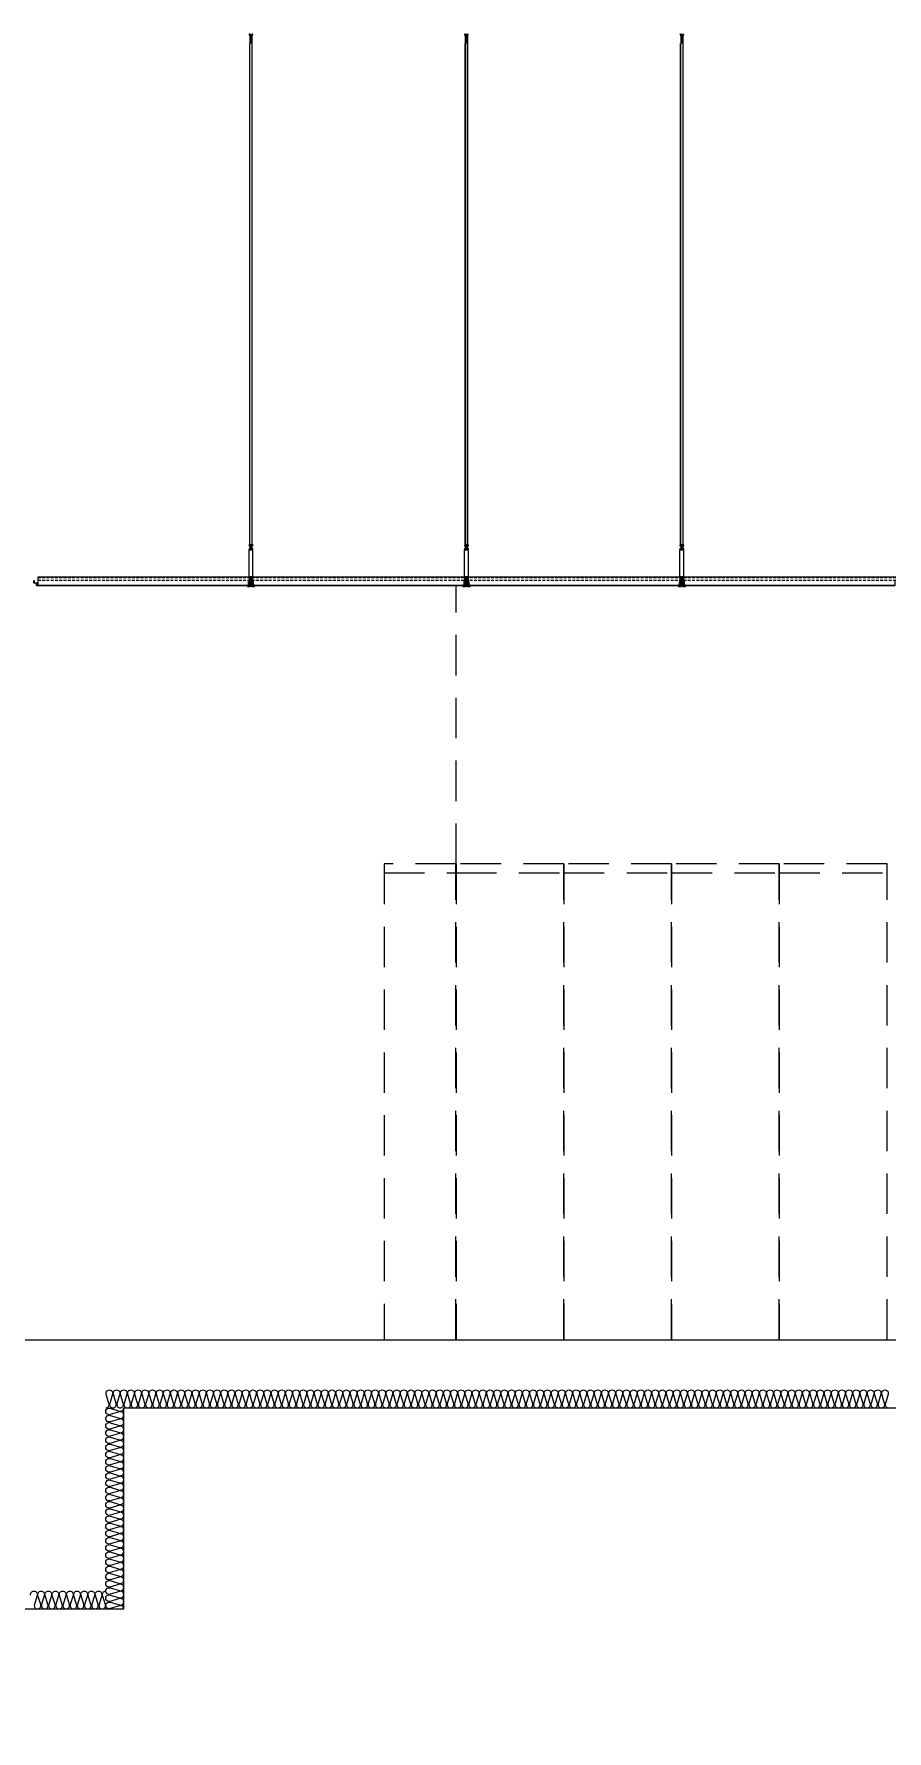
# Model space of a CAD drawing. Header units: millimetres. Extents: x 19868 to 801382, y -4805 to 85279.
# Drawn here: x 348988 to 353740, y 50499 to 59952 of the extents above; entities that cross this region are included whole.
import ezdxf

# ---------------------------------------------------------------- set-up
doc = ezdxf.new("R2010")
doc.units = ezdxf.units.MM
doc.header["$LTSCALE"] = 250
for name, pattern in [('A2', [8, 2, -2, 2, -2]), ('CENTER', [50.8, 31.75, -6.35, 6.35, -6.35]), ('CENTER2', [28.575, 19.05, -3.175, 3.175, -3.175]), ('H1', [1.5, 1, -0.5]), ('HID', [2.8, 1.8, -1]), ('HIDDEN', [9.525, 6.35, -3.175])]:
    doc.linetypes.add(name, pattern=pattern)
for name, color, linetype in [('A-ETC-SERVER', 5, 'H1'), ('A-FIN', 6, 'Continuous'), ('C-1', 252, 'Continuous'), ('C-HANGER', 8, 'Continuous'), ('C-HANGER-C', 8, 'Continuous'), ('C-sec', 252, 'Continuous'), ('C-STL4', 252, 'Continuous'), ('C-STL6', 8, 'Continuous'), ('C-T-BAR MAIN-', 252, 'Continuous'), ('C-삼성엔지니어링_CEILING', 252, 'Continuous'), ('C-압출', 252, 'Continuous'), ('ISL', 251, 'Continuous'), ('MO-S', 3, 'Continuous')]:
    doc.layers.add(name, color=color, linetype=linetype)
doc.layers.add('C-중심선', color=252, linetype='CENTER2', lineweight=20)

# ---------------------------------------------------------------- blocks, each defined once
blk = doc.blocks.new('A$C8f9dbc63')
at = {"layer": 'A-ETC-SERVER', "color": 8, "linetype": 'HID', "ltscale": 0.5}
for p, q in [((0, 2650), (0, 4200)), ((-401.5, 2600), (-1.5, 2600)), ((0, 2600), (600, 2600)), ((600, 2600), (1200, 2600)), ((1200, 2600), (1800, 2600)), ((1800, 2600), (2400, 2600))]:
    blk.add_line(p, q, dxfattribs=at)
for points in [[(-401.5, 0), (-1.5, 0), (-1.5, 2650), (-401.5, 2650)], [(0, 0), (600, 0), (600, 2650), (0, 2650)], [(600, 0), (1200, 0), (1200, 2650), (600, 2650)], [(1200, 0), (1800, 0), (1800, 2650), (1200, 2650)], [(1800, 0), (2400, 0), (2400, 2650), (1800, 2650)]]:
    blk.add_lwpolyline(points, close=True, dxfattribs=at)
blk = doc.blocks.new('usgh')
at = {"layer": 'C-STL4'}
blk.add_lwpolyline([(1763311, 329517), (1763311, 329599), (1763381, 329599), (1763381, 329517)], close=True, dxfattribs=at)
at = {"layer": 'C-압출', "color": 252, "linetype": 'Continuous', "lineweight": 40, "extrusion": (0, 0, -1)}
for p, q in [((1763325, 329522), (1763320, 329517)), ((1763325, 329599), (1763322, 329596)), ((1763322, 329596), (1763325, 329592)), ((1763325, 329592), (1763322, 329588)), ((1763322, 329588), (1763325, 329584)), ((1763325, 329584), (1763322, 329580)), ((1763322, 329580), (1763325, 329576)), ((1763325, 329576), (1763322, 329572)), ((1763322, 329572), (1763325, 329568)), ((1763325, 329568), (1763322, 329565)), ((1763322, 329565), (1763325, 329561)), ((1763325, 329561), (1763322, 329557)), ((1763322, 329557), (1763325, 329553)), ((1763325, 329553), (1763322, 329549)), ((1763322, 329549), (1763325, 329545)), ((1763325, 329545), (1763322, 329541)), ((1763322, 329541), (1763325, 329538)), ((1763325, 329538), (1763322, 329534)), ((1763322, 329534), (1763325, 329530)), ((1763325, 329530), (1763322, 329526)), ((1763322, 329526), (1763325, 329522)), ((1763363, 329517), (1763368, 329522)), ((1763364, 329596), (1763368, 329599)), ((1763368, 329592), (1763364, 329596)), ((1763364, 329588), (1763368, 329592)), ((1763368, 329584), (1763364, 329588)), ((1763364, 329580), (1763368, 329584)), ((1763368, 329576), (1763364, 329580)), ((1763364, 329572), (1763368, 329576)), ((1763368, 329568), (1763364, 329572)), ((1763364, 329565), (1763368, 329568)), ((1763368, 329561), (1763364, 329565)), ((1763364, 329557), (1763368, 329561)), ((1763368, 329553), (1763364, 329557)), ((1763364, 329549), (1763368, 329553)), ((1763368, 329545), (1763364, 329549)), ((1763364, 329541), (1763368, 329545)), ((1763368, 329538), (1763364, 329541)), ((1763364, 329534), (1763368, 329538)), ((1763368, 329530), (1763364, 329534)), ((1763364, 329526), (1763368, 329530)), ((1763368, 329522), (1763364, 329526))]:
    blk.add_line(p, q, dxfattribs=at)
at = {"layer": 'C-중심선'}
blk.add_line((1763346, 329623), (1763346, 329480), dxfattribs=at)
blk = doc.blocks.new('r6okghj')
at = {"layer": 'C-삼성엔지니어링_CEILING'}
for p, q in [((1770244, 316436), (1770234, 316431)), ((1770344, 316436), (1770244, 316436)), ((1770253, 316436), (1770264, 316431)), ((1770274, 316436), (1770264, 316431)), ((1770264, 316396), (1770264, 316431)), ((1770314, 316436), (1770324, 316431)), ((1770334, 316436), (1770324, 316431)), ((1770324, 316396), (1770324, 316431)), ((1770344, 316436), (1770354, 316431)), ((1770244, 316390), (1770234, 316396)), ((1770253, 316390), (1770264, 316396)), ((1770274, 316390), (1770264, 316396)), ((1770314, 316390), (1770324, 316396)), ((1770334, 316390), (1770324, 316396)), ((1770344, 316390), (1770354, 316396))]:
    blk.add_line(p, q, dxfattribs=at)
for points in [[(1770234, 316431), (1770234, 316396)], [(1770354, 316396), (1770354, 316431)], [(1770244, 316390), (1770344, 316390)]]:
    blk.add_lwpolyline(points, dxfattribs=at)
blk = doc.blocks.new('격자틀-1')
at = {"layer": 'C-HANGER'}
for p, q in [((-16.4, 230.4), (6.3, 230.4)), ((-16.4, 230.4), (-16.4, 228.9)), ((-16.4, 228.9), (6.3, 228.9)), ((6.3, 230.4), (6.3, 228.9))]:
    blk.add_line(p, q, dxfattribs=at)
at = {"layer": 'C-HANGER-C'}
for p, q in [((-16.1, 52.1), (-16.1, 202)), ((6, 202), (-16.1, 202)), ((6, 52.1), (6, 202)), ((6, 52.1), (-16.1, 52.1))]:
    blk.add_line(p, q, dxfattribs=at)
at = {"layer": 'C-STL6', "linetype": 'CENTER2', "ltscale": 20}
blk.add_line((-5, 52.7), (-5, -5), dxfattribs=at)
at = {"layer": 'C-T-BAR MAIN-'}
blk.add_lwpolyline([(-14.3, 41.1), (-14.3, 52.1), (4.2, 52.1), (4.2, 41.1), (2.2, 41.1), (2.2, 50.1), (-12.3, 50.1), (-12.3, 41.1), (-14.3, 41.1)], dxfattribs=at)
at = {"layer": 'C-삼성엔지니어링_CEILING'}
for p, q in [((-14, 202), (-14, 203.8)), ((-12.4, 210.8), (-13.9, 209.9)), ((-12.4, 203.8), (-13.9, 204.7)), ((2.3, 210.8), (-12.4, 210.8)), ((2.3, 203.8), (-12.4, 203.8)), ((-11.1, 210.8), (-9.5, 209.9)), ((-11.1, 203.8), (-9.5, 204.7)), ((-10.7, 220.3), (-2.2, 222)), ((-10.7, 220.3), (-9.9, 221.6)), ((-10.7, 218.1), (1, 220.5)), ((-10.7, 220.3), (-9.9, 219.4)), ((-10.7, 218.1), (-9.9, 219.4)), ((-10.7, 215.9), (1, 218.3)), ((-10.7, 218.1), (-9.9, 217.2)), ((-10.7, 215.9), (-9.9, 217.2)), ((-10.7, 213.7), (1, 216.1)), ((-10.7, 215.9), (-9.9, 215)), ((-10.7, 213.7), (-9.9, 215)), ((-10.7, 213.7), (-9.9, 212.8)), ((-10.4, 213.4), (-10.4, 210.8)), ((-10.3, 222), (-9.9, 221.6)), ((-9.9, 221.6), (-7.6, 222)), ((-9.9, 221.6), (-7.6, 222)), ((-9.9, 219.4), (-0.2, 221.3)), ((-9.9, 219.4), (-0.2, 221.3)), ((-9.9, 217.2), (-0.2, 219.1)), ((-9.9, 217.2), (-0.2, 219.1)), ((-9.9, 215), (-0.2, 216.9)), ((-9.9, 215), (-0.2, 216.9)), ((-9.9, 212.8), (-0.2, 214.7)), ((-9.9, 212.8), (-0.2, 214.7)), ((-8, 210.8), (-9.5, 209.9)), ((-9.5, 204.7), (-9.5, 209.9)), ((-8, 203.8), (-9.5, 204.7)), ((-2.1, 210.8), (-0.6, 209.9)), ((-2.1, 203.8), (-0.6, 204.7)), ((1, 210.8), (-0.6, 209.9)), ((-0.6, 204.7), (-0.6, 209.9)), ((1, 203.8), (-0.6, 204.7)), ((-0.2, 221.3), (0.4, 222)), ((-0.2, 221.3), (1, 220.5)), ((-0.2, 219.1), (1, 220.5)), ((-0.2, 219.1), (1, 218.3)), ((-0.2, 216.9), (1, 218.3)), ((-0.2, 216.9), (1, 216.1)), ((-0.2, 214.7), (1, 216.1)), ((0.3, 215.3), (0.3, 210.8)), ((0.3, 215.3), (0.3, 210.8)), ((2.3, 210.8), (3.8, 209.9)), ((2.3, 203.8), (3.8, 204.7)), ((3.9, 202), (3.9, 203.8))]:
    blk.add_line(p, q, dxfattribs=at)
for points in [[(3.9, 203.8), (-14, 203.8)], [(-13.9, 209.9), (-13.9, 204.7)], [(-12.4, 203.8), (2.3, 203.8)], [(3.8, 204.7), (3.8, 209.9)]]:
    blk.add_lwpolyline(points, dxfattribs=at)
at = {"layer": 'C-압출', "linetype": 'Continuous', "lineweight": 40, "extrusion": (0, 0, -1)}
for p, q in [((-25.1, 0.3), (-25.1, 2.2)), ((-24.8, 2.5), (-12.6, 2.5)), ((-10.1, 0), (-24.8, 0)), ((-12.3, 2.8), (-12.3, 28.3)), ((-10.1, 50), (-8.3, 50)), ((-9.8, 19.7), (-9.8, 18.9)), ((-9.8, 18.9), (-9.2, 18.3)), ((-9.2, 18.3), (-9.8, 17.6)), ((-9.8, 17.6), (-9.2, 17)), ((-9.2, 17), (-9.8, 16.4)), ((-9.8, 16.4), (-9.2, 15.8)), ((-9.2, 15.8), (-9.8, 15.1)), ((-9.8, 15.1), (-9.2, 14.5)), ((-9.2, 14.5), (-9.8, 13.9)), ((-9.8, 13.9), (-9.2, 13.2)), ((-9.2, 13.2), (-9.8, 12.6)), ((-9.8, 12.6), (-9.2, 12)), ((-9.2, 12), (-9.8, 11.4)), ((-9.8, 11.4), (-9.2, 10.8)), ((-9.2, 10.8), (-9.8, 10.1)), ((-9.8, 10.1), (-9.2, 9.5)), ((-9.2, 9.5), (-9.8, 8.9)), ((-9.8, 8.9), (-9.2, 8.2)), ((-9.2, 8.2), (-9.8, 7.6)), ((-9.8, 7.6), (-9.2, 7)), ((-9.2, 7), (-9.8, 6.4)), ((-9.8, 6.4), (-9.2, 5.8)), ((-9.2, 5.8), (-9.8, 5.1)), ((-9.8, 5.1), (-9.2, 4.5)), ((-9.2, 4.5), (-9.8, 3.9)), ((-9.8, 3.9), (-9.2, 3.2)), ((-9.2, 3.2), (-9.8, 2.6)), ((-9.8, 2.6), (-9.2, 2)), ((-9.2, 2), (-9.8, 1.4)), ((-9.8, 1.4), (-9.8, 0.6)), ((-9.8, 0.6), (-9.8, 0.3)), ((-0.6, 20), (-9.5, 20)), ((-8.1, 49.7), (-8.1, 49.5)), ((-2, 49), (-2, 49.7)), ((-1.7, 50), (0.1, 50)), ((-0.9, 17.6), (-0.3, 18.3)), ((-0.3, 17), (-0.9, 17.6)), ((-0.9, 16.4), (-0.3, 17)), ((-0.3, 15.8), (-0.9, 16.4)), ((-0.9, 15.1), (-0.3, 15.8)), ((-0.3, 14.5), (-0.9, 15.1)), ((-0.9, 13.9), (-0.3, 14.5)), ((-0.3, 13.2), (-0.9, 13.9)), ((-0.9, 12.6), (-0.3, 13.2)), ((-0.3, 12), (-0.9, 12.6)), ((-0.9, 11.4), (-0.3, 12)), ((-0.3, 10.8), (-0.9, 11.4)), ((-0.9, 10.1), (-0.3, 10.8)), ((-0.3, 9.5), (-0.9, 10.1)), ((-0.9, 8.9), (-0.3, 9.5)), ((-0.3, 8.2), (-0.9, 8.9)), ((-0.9, 7.6), (-0.3, 8.2)), ((-0.3, 7), (-0.9, 7.6)), ((-0.9, 6.4), (-0.3, 7)), ((-0.3, 5.8), (-0.9, 6.4)), ((-0.9, 5.1), (-0.3, 5.8)), ((-0.3, 4.5), (-0.9, 5.1)), ((-0.9, 3.9), (-0.3, 4.5)), ((-0.3, 3.2), (-0.9, 3.9)), ((-0.9, 2.6), (-0.3, 3.2)), ((-0.3, 2), (-0.9, 2.6)), ((-0.9, 1.4), (-0.3, 2)), ((-0.3, 0.8), (-0.9, 1.4)), ((-0.3, 18.3), (-0.3, 19.7)), ((-0.3, 0.3), (-0.3, 0.8)), ((14.7, 0), (0, 0)), ((2.2, 28.3), (2.2, 2.8)), ((2.5, 2.5), (14.7, 2.5)), ((14.9, 2.2), (14.9, 0.3))]:
    blk.add_line(p, q, dxfattribs=at)
at = {"layer": 'C-압출', "linetype": 'Continuous', "lineweight": 40}
for p, q in [((-12.3, 28.3), (-12.3, 49.7)), ((-12, 50), (-8.3, 50)), ((-9.3, 31.3), (-9.3, 44.7)), ((-9, 45), (-8.3, 45)), ((-9, 31), (-1.1, 31)), ((-8.1, 49.7), (-8.1, 45.3)), ((-2, 49.7), (-2, 45.3)), ((-1.7, 50), (1.9, 50)), ((-1.7, 45), (-1.1, 45)), ((-0.8, 31.3), (-0.8, 44.7)), ((2.2, 28.3), (2.2, 49.7))]:
    blk.add_line(p, q, dxfattribs=at)
at = {"layer": 'C-압출', "linetype": 'Continuous', "lineweight": 40, "extrusion": (0, 0, -1)}
for centre, start, end in [((24.8, 0.3), 270, 0), ((12.6, 2.8), 180, 270), ((10.1, 0.3), 180, 270), ((9.5, 19.7), 0, 90), ((8.3, 49.7), 90, 180), ((1.7, 49.7), 0, 90), ((0.6, 19.7), 90, 180), ((0, 0.3), 270, 0), ((-2.5, 2.8), 270, 0), ((-14.7, 2.2), 90, 180), ((-14.7, 0.3), 180, 270)]:
    blk.add_arc(centre, 0.3, start, end, dxfattribs=at)
at = {"layer": 'C-압출', "linetype": 'Continuous', "lineweight": 40}
for centre, start, end in [((-12, 49.7), 90, 180), ((-9, 44.7), 90, 180), ((-9, 31.3), 180, 270), ((-8.3, 49.7), 0, 90), ((-8.3, 45.3), 270, 0), ((-1.7, 45.3), 180, 270), ((-1.1, 44.7), 0, 90), ((-1.1, 31.3), 270, 0), ((1.9, 49.7), 0, 90)]:
    blk.add_arc(centre, 0.3, start, end, dxfattribs=at)
at = {"layer": 'C-압출'}
blk.add_arc((-1.7, 49.7), 0.3, 90, 180, dxfattribs=at)
at = {"layer": 'C-중심선', "linetype": 'CENTER', "lineweight": 5}
blk.add_line((-14.5, 25.5), (4.4, 25.5), dxfattribs=at)
at = {"layer": 'C-HANGER-C'}
for name, p, xscale, yscale, zscale in [('r6okghj', (-263370.1, -46847), 0.1487691112046762, 0.1487691112046762, 0.1487691112046762), ('usgh', (-176673.6, -32977.4), 0.1001893939418906, 0.1001893939418906, 0.1001893939418906)]:
    blk.add_blockref(name, p, dxfattribs=dict(at, xscale=xscale, yscale=yscale, zscale=zscale))

msp = doc.modelspace()

# ---------------------------------------------------------------- linework, layer by layer
at = {"layer": 'A-FIN'}
msp.add_line((333488.2, 52678.9), (364288.2, 52678.9), dxfattribs=at)
at = {"layer": 'C-1', "linetype": 'A2'}
for p, q in [((350188.5, 59946.1), (350187.4, 59948.9)), ((350187.9, 59950), (350193.6, 59951.2)), ((350192.3, 59941.7), (350188, 59951.5)), ((350188.5, 59946.1), (350189.4, 59946.4)), ((350189.2, 59944.4), (350190, 59944.7)), ((350190.2, 59941.7), (350189.2, 59944.4)), ((350190, 59944.7), (350189.4, 59946.4)), ((350190.2, 59941.7), (350190.2, 59898.9)), ((350192.3, 59941.7), (350192.3, 59898.9)), ((350197.1, 59942.5), (350194.5, 59950.7)), ((350197.1, 59942.5), (350199.7, 59950.7)), ((350200.7, 59951.2), (350206.3, 59950)), ((350202, 59941.7), (350206.2, 59951.5)), ((350202, 59898.9), (350202, 59941.7)), ((350204, 59941.7), (350205.1, 59944.4)), ((350204, 59898.9), (350204, 59941.7)), ((350204.2, 59944.7), (350204.8, 59946.4)), ((350205.1, 59944.4), (350204.2, 59944.7)), ((350205.7, 59946.1), (350204.8, 59946.4)), ((350205.7, 59946.1), (350206.9, 59948.9)), ((351388.5, 59946.1), (351387.4, 59948.9)), ((351387.9, 59950), (351393.6, 59951.2)), ((351392.3, 59941.7), (351388, 59951.5)), ((351388.5, 59946.1), (351389.4, 59946.4)), ((351389.2, 59944.4), (351390, 59944.7)), ((351390.2, 59941.7), (351389.2, 59944.4)), ((351390, 59944.7), (351389.4, 59946.4)), ((351390.2, 59941.7), (351390.2, 59898.9)), ((351392.3, 59941.7), (351392.3, 59898.9)), ((351397.1, 59942.5), (351394.5, 59950.7)), ((351397.1, 59942.5), (351399.7, 59950.7)), ((351400.7, 59951.2), (351406.3, 59950)), ((351402, 59941.7), (351406.2, 59951.5)), ((351402, 59898.9), (351402, 59941.7)), ((351404, 59941.7), (351405.1, 59944.4)), ((351404, 59898.9), (351404, 59941.7)), ((351404.2, 59944.7), (351404.8, 59946.4)), ((351405.1, 59944.4), (351404.2, 59944.7)), ((351405.7, 59946.1), (351404.8, 59946.4)), ((351405.7, 59946.1), (351406.9, 59948.9)), ((352588.5, 59946.1), (352587.4, 59948.9)), ((352587.9, 59950), (352593.6, 59951.2)), ((352592.3, 59941.7), (352588, 59951.5)), ((352588.5, 59946.1), (352589.4, 59946.4)), ((352589.2, 59944.4), (352590, 59944.7)), ((352590.2, 59941.7), (352589.2, 59944.4)), ((352590, 59944.7), (352589.4, 59946.4)), ((352590.2, 59941.7), (352590.2, 59898.9)), ((352592.3, 59941.7), (352592.3, 59898.9)), ((352597.1, 59942.5), (352594.5, 59950.7)), ((352597.1, 59942.5), (352599.7, 59950.7)), ((352600.7, 59951.2), (352606.3, 59950)), ((352602, 59941.7), (352606.2, 59951.5)), ((352602, 59898.9), (352602, 59941.7)), ((352604, 59941.7), (352605.1, 59944.4)), ((352604, 59898.9), (352604, 59941.7)), ((352604.2, 59944.7), (352604.8, 59946.4)), ((352605.1, 59944.4), (352604.2, 59944.7)), ((352605.7, 59946.1), (352604.8, 59946.4)), ((352605.7, 59946.1), (352606.9, 59948.9))]:
    msp.add_line(p, q, dxfattribs=at)
for centre, start, end in [((350188.1, 59949.2), 102.52881, 201.80141), ((350193.7, 59950.4), 17.65012, 102.52881), ((350200.5, 59950.4), 77.47119, 162.34988), ((350206.1, 59949.2), 338.19859, 77.47119), ((351388.1, 59949.2), 102.52881, 201.80141), ((351393.7, 59950.4), 17.65012, 102.52881), ((351400.5, 59950.4), 77.47119, 162.34988), ((351406.1, 59949.2), 338.19859, 77.47119), ((352588.1, 59949.2), 102.52881, 201.80141), ((352593.7, 59950.4), 17.65012, 102.52881), ((352600.5, 59950.4), 77.47119, 162.34988), ((352606.1, 59949.2), 338.19859, 77.47119)]:
    msp.add_arc(centre, 0.808, start, end, dxfattribs=at)
at = {"layer": 'C-HANGER'}
for p, q in [((350190, 57106.9), (350190, 59898.9)), ((350190.9, 57106.9), (350190.9, 59898.9)), ((350203.4, 57106.9), (350203.4, 59898.9)), ((350204.3, 57106.9), (350204.3, 59898.9)), ((351390, 57106.9), (351390, 59898.9)), ((351390.9, 57106.9), (351390.9, 59898.9)), ((351403.4, 57106.9), (351403.4, 59898.9)), ((351404.3, 57106.9), (351404.3, 59898.9)), ((352590, 57106.9), (352590, 59898.9)), ((352590.9, 57106.9), (352590.9, 59898.9)), ((352603.4, 57106.9), (352603.4, 59898.9)), ((352604.3, 57106.9), (352604.3, 59898.9))]:
    msp.add_line(p, q, dxfattribs=at)
at = {"layer": 'C-sec'}
for points in [[(350183.2, 56879.7), (349011.1, 56879.7, -0.361786), (349010.8, 56880), (349010.8, 56901.7), (349010.1, 56901.7), (349010.1, 56879.2, 0.414214), (349010.4, 56878.9), (350183.8, 56878.9, 0.414214), (350184.1, 56879.2), (350184.1, 56901.7), (350183.4, 56901.7), (350183.4, 56880, -0.414214), (350183.1, 56879.7)], [(351383.2, 56879.7), (350211.1, 56879.7, -0.361786), (350210.8, 56880), (350210.8, 56901.7), (350210.1, 56901.7), (350210.1, 56879.2, 0.414214), (350210.4, 56878.9), (351383.8, 56878.9, 0.414214), (351384.1, 56879.2), (351384.1, 56901.7), (351383.4, 56901.7), (351383.4, 56880, -0.414214), (351383.1, 56879.7)], [(352583.2, 56879.7), (351411.1, 56879.7, -0.361786), (351410.8, 56880), (351410.8, 56901.7), (351410.1, 56901.7), (351410.1, 56879.2, 0.414214), (351410.4, 56878.9), (352583.8, 56878.9, 0.414214), (352584.1, 56879.2), (352584.1, 56901.7), (352583.4, 56901.7), (352583.4, 56880, -0.414214), (352583.1, 56879.7)], [(353783.2, 56879.7), (352611.1, 56879.7, -0.361786), (352610.8, 56880), (352610.8, 56901.7), (352610.1, 56901.7), (352610.1, 56879.2, 0.414214), (352610.4, 56878.9), (353783.8, 56878.9, 0.414214), (353784.1, 56879.2), (353784.1, 56901.7), (353783.4, 56901.7), (353783.4, 56880, -0.414214), (353783.1, 56879.7)]]:
    msp.add_lwpolyline(points, format="xyb", dxfattribs=at)
at = {"layer": 'C-STL6'}
for p, q in [((364266.2, 56926.4), (349010.1, 56926.4)), ((349010.1, 56926.4), (349010.1, 56907.5))]:
    msp.add_line(p, q, dxfattribs=at)
at = {"layer": 'C-STL6', "linetype": 'HIDDEN', "ltscale": 0.01}
for p, q in [((364266.2, 56921.5), (349010.1, 56921.5)), ((364266.2, 56907.5), (349010.1, 56907.5))]:
    msp.add_line(p, q, dxfattribs=at)
at = {"layer": 'ISL'}
for points in [[(349388.2, 52298.9, 0.00027), (349388.2, 52298.9, 0.509267), (349405.9, 52323.2), (349390.6, 52374.7, -1.372593), (349425.9, 52374.7), (349410.6, 52323.2, 0.509267), (349428.2, 52298.9, 0.509267), (349445.9, 52323.2), (349430.6, 52374.7, -1.372593), (349465.9, 52374.7), (349450.6, 52323.2, 0.509267), (349468.2, 52298.9, 0.509267), (349485.9, 52323.2), (349470.6, 52374.7, -1.372593), (349505.9, 52374.7), (349490.6, 52323.2, 0.509267), (349508.2, 52298.9, 0.509267), (349525.9, 52323.2), (349510.6, 52374.7, -1.372593), (349545.9, 52374.7), (349530.6, 52323.2, 0.509267), (349548.2, 52298.9, 0.509267), (349565.9, 52323.2), (349550.6, 52374.7, -1.372593), (349585.9, 52374.7), (349570.6, 52323.2, 0.509267), (349588.2, 52298.9, 0.509267), (349605.9, 52323.2), (349590.6, 52374.7, -1.372593), (349625.9, 52374.7), (349610.6, 52323.2, 0.509267), (349628.2, 52298.9, 0.509267), (349645.9, 52323.2), (349630.6, 52374.7, -1.372593), (349665.9, 52374.7), (349650.6, 52323.2, 0.509267), (349668.2, 52298.9, 0.509267), (349685.9, 52323.2), (349670.6, 52374.7, -1.372593), (349705.9, 52374.7), (349690.6, 52323.2, 0.509267), (349708.2, 52298.9, 0.509267), (349725.9, 52323.2), (349710.6, 52374.7, -1.372593), (349745.9, 52374.7), (349730.6, 52323.2, 0.509267), (349748.2, 52298.9, 0.509267), (349765.9, 52323.2), (349750.6, 52374.7, -1.372593), (349785.9, 52374.7), (349770.6, 52323.2, 0.509267), (349788.2, 52298.9, 0.509267), (349805.9, 52323.2), (349790.6, 52374.7, -1.372593), (349825.9, 52374.7), (349810.6, 52323.2, 0.509267), (349828.2, 52298.9, 0.509267), (349845.9, 52323.2), (349830.6, 52374.7, -1.372593), (349865.9, 52374.7), (349850.6, 52323.2, 0.509267), (349868.2, 52298.9, 0.509267), (349885.9, 52323.2), (349870.6, 52374.7, -1.372593), (349905.9, 52374.7), (349890.6, 52323.2, 0.509267), (349908.2, 52298.9, 0.509267), (349925.9, 52323.2), (349910.6, 52374.7, -1.372593), (349945.9, 52374.7), (349930.6, 52323.2, 0.509267), (349948.2, 52298.9, 0.509267), (349965.9, 52323.2), (349950.6, 52374.7, -1.372593), (349985.9, 52374.7), (349970.6, 52323.2, 0.509267), (349988.2, 52298.9, 0.509267), (350005.9, 52323.2), (349990.6, 52374.7, -1.372593), (350025.9, 52374.7), (350010.6, 52323.2, 0.509267), (350028.2, 52298.9, 0.509267), (350045.9, 52323.2), (350030.6, 52374.7, -1.372593), (350065.9, 52374.7), (350050.6, 52323.2, 0.509267), (350068.2, 52298.9, 0.509267), (350085.9, 52323.2), (350070.6, 52374.7, -1.372593), (350105.9, 52374.7), (350090.6, 52323.2, 0.509267), (350108.2, 52298.9, 0.509267), (350125.9, 52323.2), (350110.6, 52374.7, -1.372593), (350145.9, 52374.7), (350130.6, 52323.2, 0.509267), (350148.2, 52298.9, 0.509267), (350165.9, 52323.2), (350150.6, 52374.7, -1.372593), (350185.9, 52374.7), (350170.6, 52323.2, 0.509267), (350188.2, 52298.9, 0.509267), (350205.9, 52323.2), (350190.6, 52374.7, -1.372593), (350225.9, 52374.7), (350210.6, 52323.2, 0.509267), (350228.2, 52298.9, 0.509267), (350245.9, 52323.2), (350230.6, 52374.7, -1.372593), (350265.9, 52374.7), (350250.6, 52323.2, 0.509267), (350268.2, 52298.9, 0.509267), (350285.9, 52323.2), (350270.6, 52374.7, -1.372593), (350305.9, 52374.7), (350290.6, 52323.2, 0.509267), (350308.2, 52298.9, 0.509267), (350325.9, 52323.2), (350310.6, 52374.7, -1.372593), (350345.9, 52374.7), (350330.6, 52323.2, 0.509267), (350348.2, 52298.9, 0.509267), (350365.9, 52323.2), (350350.6, 52374.7, -1.372593), (350385.9, 52374.7), (350370.6, 52323.2, 0.509267), (350388.2, 52298.9, 0.509267), (350405.9, 52323.2), (350390.6, 52374.7, -1.372593), (350425.9, 52374.7), (350410.6, 52323.2, 0.509267), (350428.2, 52298.9, 0.509267), (350445.9, 52323.2), (350430.6, 52374.7, -1.372593), (350465.9, 52374.7), (350450.6, 52323.2, 0.509267), (350468.2, 52298.9, 0.509267), (350485.9, 52323.2), (350470.6, 52374.7, -1.372593), (350505.9, 52374.7), (350490.6, 52323.2, 0.509267), (350508.2, 52298.9, 0.509267), (350525.9, 52323.2), (350510.6, 52374.7, -1.372593), (350545.9, 52374.7), (350530.6, 52323.2, 0.509267), (350548.2, 52298.9, 0.509267), (350565.9, 52323.2), (350550.6, 52374.7, -1.372593), (350585.9, 52374.7), (350570.6, 52323.2, 0.509267), (350588.2, 52298.9, 0.509267), (350605.9, 52323.2), (350590.6, 52374.7, -1.372593), (350625.9, 52374.7), (350610.6, 52323.2, 0.509267), (350628.2, 52298.9, 0.509267), (350645.9, 52323.2), (350630.6, 52374.7, -1.372593), (350665.9, 52374.7), (350650.6, 52323.2, 0.509267), (350668.2, 52298.9, 0.509267), (350685.9, 52323.2), (350670.6, 52374.7, -1.372593), (350705.9, 52374.7), (350690.6, 52323.2, 0.509267), (350708.2, 52298.9, 0.509267), (350725.9, 52323.2), (350710.6, 52374.7, -1.372593), (350745.9, 52374.7), (350730.6, 52323.2, 0.509267), (350748.2, 52298.9, 0.509267), (350765.9, 52323.2), (350750.6, 52374.7, -1.372593), (350785.9, 52374.7), (350770.6, 52323.2, 0.509267), (350788.2, 52298.9, 0.509267), (350805.9, 52323.2), (350790.6, 52374.7, -1.372593), (350825.9, 52374.7), (350810.6, 52323.2, 0.509267), (350828.2, 52298.9, 0.509267), (350845.9, 52323.2), (350830.6, 52374.7, -1.372593), (350865.9, 52374.7), (350850.6, 52323.2, 0.509267), (350868.2, 52298.9, 0.509267), (350885.9, 52323.2), (350870.6, 52374.7, -1.372593), (350905.9, 52374.7), (350890.6, 52323.2, 0.509267), (350908.2, 52298.9, 0.509267), (350925.9, 52323.2), (350910.6, 52374.7, -1.372593), (350945.9, 52374.7), (350930.6, 52323.2, 0.509267), (350948.2, 52298.9, 0.509267), (350965.9, 52323.2), (350950.6, 52374.7, -1.372593), (350985.9, 52374.7), (350970.6, 52323.2, 0.509267), (350988.2, 52298.9, 0.509267), (351005.9, 52323.2), (350990.6, 52374.7, -1.372593), (351025.9, 52374.7), (351010.6, 52323.2, 0.509267), (351028.2, 52298.9, 0.509267), (351045.9, 52323.2), (351030.6, 52374.7, -1.372593), (351065.9, 52374.7), (351050.6, 52323.2, 0.509267), (351068.2, 52298.9, 0.509267), (351085.9, 52323.2), (351070.6, 52374.7, -1.372593), (351105.9, 52374.7), (351090.6, 52323.2, 0.509267), (351108.2, 52298.9, 0.509267), (351125.9, 52323.2), (351110.6, 52374.7, -1.372593), (351145.9, 52374.7), (351130.6, 52323.2, 0.509267), (351148.2, 52298.9, 0.509267), (351165.9, 52323.2), (351150.6, 52374.7, -1.372593), (351185.9, 52374.7), (351170.6, 52323.2, 0.509267), (351188.2, 52298.9, 0.509267), (351205.9, 52323.2), (351190.6, 52374.7, -1.372593), (351225.9, 52374.7), (351210.6, 52323.2, 0.509267), (351228.2, 52298.9, 0.509267), (351245.9, 52323.2), (351230.6, 52374.7, -1.372593), (351265.9, 52374.7), (351250.6, 52323.2, 0.509267), (351268.2, 52298.9, 0.509267), (351285.9, 52323.2), (351270.6, 52374.7, -1.372593), (351305.9, 52374.7), (351290.6, 52323.2, 0.509267), (351308.2, 52298.9, 0.509267), (351325.9, 52323.2), (351310.6, 52374.7, -1.372593), (351345.9, 52374.7), (351330.6, 52323.2, 0.509267), (351348.2, 52298.9, 0.509267), (351365.9, 52323.2), (351350.6, 52374.7, -1.372593), (351385.9, 52374.7), (351370.6, 52323.2, 0.509267), (351388.2, 52298.9, 0.509267), (351405.9, 52323.2), (351390.6, 52374.7, -1.372593), (351425.9, 52374.7), (351410.6, 52323.2, 0.509267), (351428.2, 52298.9, 0.509267), (351445.9, 52323.2), (351430.6, 52374.7, -1.372593), (351465.9, 52374.7), (351450.6, 52323.2, 0.509267), (351468.2, 52298.9, 0.509267), (351485.9, 52323.2), (351470.6, 52374.7, -1.372593), (351505.9, 52374.7), (351490.6, 52323.2, 0.509267), (351508.2, 52298.9, 0.509267), (351525.9, 52323.2), (351510.6, 52374.7, -1.372593), (351545.9, 52374.7), (351530.6, 52323.2, 0.509267), (351548.2, 52298.9, 0.509267), (351565.9, 52323.2), (351550.6, 52374.7, -1.372593), (351585.9, 52374.7), (351570.6, 52323.2, 0.509267), (351588.2, 52298.9, 0.509267), (351605.9, 52323.2), (351590.6, 52374.7, -1.372593), (351625.9, 52374.7), (351610.6, 52323.2, 0.509267), (351628.2, 52298.9, 0.509267), (351645.9, 52323.2), (351630.6, 52374.7, -1.372593), (351665.9, 52374.7), (351650.6, 52323.2, 0.509267), (351668.2, 52298.9, 0.509267), (351685.9, 52323.2), (351670.6, 52374.7, -1.372593), (351705.9, 52374.7), (351690.6, 52323.2, 0.509267), (351708.2, 52298.9, 0.509267), (351725.9, 52323.2), (351710.6, 52374.7, -1.372593), (351745.9, 52374.7), (351730.6, 52323.2, 0.509267), (351748.2, 52298.9, 0.509267), (351765.9, 52323.2), (351750.6, 52374.7, -1.372593), (351785.9, 52374.7), (351770.6, 52323.2, 0.509267), (351788.2, 52298.9, 0.509267), (351805.9, 52323.2), (351790.6, 52374.7, -1.372593), (351825.9, 52374.7), (351810.6, 52323.2, 0.509267), (351828.2, 52298.9, 0.509267), (351845.9, 52323.2), (351830.6, 52374.7, -1.372593), (351865.9, 52374.7), (351850.6, 52323.2, 0.509267), (351868.2, 52298.9, 0.509267), (351885.9, 52323.2), (351870.6, 52374.7, -1.372593), (351905.9, 52374.7), (351890.6, 52323.2, 0.509267), (351908.2, 52298.9, 0.509267), (351925.9, 52323.2), (351910.6, 52374.7, -1.372593), (351945.9, 52374.7), (351930.6, 52323.2, 0.509267), (351948.2, 52298.9, 0.509267), (351965.9, 52323.2), (351950.6, 52374.7, -1.372593), (351985.9, 52374.7), (351970.6, 52323.2, 0.509267), (351988.2, 52298.9, 0.509267), (352005.9, 52323.2), (351990.6, 52374.7, -1.372593), (352025.9, 52374.7), (352010.6, 52323.2, 0.509267), (352028.2, 52298.9, 0.509267), (352045.9, 52323.2), (352030.6, 52374.7, -1.372593), (352065.9, 52374.7), (352050.6, 52323.2, 0.509267), (352068.2, 52298.9, 0.509267), (352085.9, 52323.2), (352070.6, 52374.7, -1.372593), (352105.9, 52374.7), (352090.6, 52323.2, 0.509267), (352108.2, 52298.9, 0.509267), (352125.9, 52323.2), (352110.6, 52374.7, -1.372593), (352145.9, 52374.7), (352130.6, 52323.2, 0.509267), (352148.2, 52298.9, 0.509267), (352165.9, 52323.2), (352150.6, 52374.7, -1.372593), (352185.9, 52374.7), (352170.6, 52323.2, 0.509267), (352188.2, 52298.9, 0.509267), (352205.9, 52323.2), (352190.6, 52374.7, -1.372593), (352225.9, 52374.7), (352210.6, 52323.2, 0.509267), (352228.2, 52298.9, 0.509267), (352245.9, 52323.2), (352230.6, 52374.7, -1.372593), (352265.9, 52374.7), (352250.6, 52323.2, 0.509267), (352268.2, 52298.9, 0.509267), (352285.9, 52323.2), (352270.6, 52374.7, -1.372593), (352305.9, 52374.7), (352290.6, 52323.2, 0.509267), (352308.2, 52298.9, 0.509267), (352325.9, 52323.2), (352310.6, 52374.7, -1.372593), (352345.9, 52374.7), (352330.6, 52323.2, 0.509267), (352348.2, 52298.9, 0.509267), (352365.9, 52323.2), (352350.6, 52374.7, -1.372593), (352385.9, 52374.7), (352370.6, 52323.2, 0.509267), (352388.2, 52298.9, 0.509267), (352405.9, 52323.2), (352390.6, 52374.7, -1.372593), (352425.9, 52374.7), (352410.6, 52323.2, 0.509267), (352428.2, 52298.9, 0.509267), (352445.9, 52323.2), (352430.6, 52374.7, -1.372593), (352465.9, 52374.7), (352450.6, 52323.2, 0.509267), (352468.2, 52298.9, 0.509267), (352485.9, 52323.2), (352470.6, 52374.7, -1.372593), (352505.9, 52374.7), (352490.6, 52323.2, 0.509267), (352508.2, 52298.9, 0.509267), (352525.9, 52323.2), (352510.6, 52374.7, -1.372593), (352545.9, 52374.7), (352530.6, 52323.2, 0.509267), (352548.2, 52298.9, 0.509267), (352565.9, 52323.2), (352550.6, 52374.7, -1.372593), (352585.9, 52374.7), (352570.6, 52323.2, 0.509267), (352588.2, 52298.9, 0.509267), (352605.9, 52323.2), (352590.6, 52374.7, -1.372593), (352625.9, 52374.7), (352610.6, 52323.2, 0.509267), (352628.2, 52298.9, 0.509267), (352645.9, 52323.2), (352630.6, 52374.7, -1.372593), (352665.9, 52374.7), (352650.6, 52323.2, 0.509267), (352668.2, 52298.9, 0.509267), (352685.9, 52323.2), (352670.6, 52374.7, -1.372593), (352705.9, 52374.7), (352690.6, 52323.2, 0.509267), (352708.2, 52298.9, 0.509267), (352725.9, 52323.2), (352710.6, 52374.7, -1.372593), (352745.9, 52374.7), (352730.6, 52323.2, 0.509267), (352748.2, 52298.9, 0.509267), (352765.9, 52323.2), (352750.6, 52374.7, -1.372593), (352785.9, 52374.7), (352770.6, 52323.2, 0.509267), (352788.2, 52298.9, 0.509267), (352805.9, 52323.2), (352790.6, 52374.7, -1.372593), (352825.9, 52374.7), (352810.6, 52323.2, 0.509267), (352828.2, 52298.9, 0.509267), (352845.9, 52323.2), (352830.6, 52374.7, -1.372593), (352865.9, 52374.7), (352850.6, 52323.2, 0.509267), (352868.2, 52298.9, 0.509267), (352885.9, 52323.2), (352870.6, 52374.7, -1.372593), (352905.9, 52374.7), (352890.6, 52323.2, 0.509267), (352908.2, 52298.9, 0.509267), (352925.9, 52323.2), (352910.6, 52374.7, -1.372593), (352945.9, 52374.7), (352930.6, 52323.2, 0.509267), (352948.2, 52298.9, 0.509267), (352965.9, 52323.2), (352950.6, 52374.7, -1.372593), (352985.9, 52374.7), (352970.6, 52323.2, 0.509267), (352988.2, 52298.9, 0.509267), (353005.9, 52323.2), (352990.6, 52374.7, -1.372593), (353025.9, 52374.7), (353010.6, 52323.2, 0.509267), (353028.2, 52298.9, 0.509267), (353045.9, 52323.2), (353030.6, 52374.7, -1.372593), (353065.9, 52374.7), (353050.6, 52323.2, 0.509267), (353068.2, 52298.9, 0.509267), (353085.9, 52323.2), (353070.6, 52374.7, -1.372593), (353105.9, 52374.7), (353090.6, 52323.2, 0.509267), (353108.2, 52298.9, 0.509267), (353125.9, 52323.2), (353110.6, 52374.7, -1.372593), (353145.9, 52374.7), (353130.6, 52323.2, 0.509267), (353148.2, 52298.9, 0.509267), (353165.9, 52323.2), (353150.6, 52374.7, -1.372593), (353185.9, 52374.7), (353170.6, 52323.2, 0.509267), (353188.2, 52298.9, 0.509267), (353205.9, 52323.2), (353190.6, 52374.7, -1.372593), (353225.9, 52374.7), (353210.6, 52323.2, 0.509267), (353228.2, 52298.9, 0.509267), (353245.9, 52323.2), (353230.6, 52374.7, -1.372593), (353265.9, 52374.7), (353250.6, 52323.2, 0.509267), (353268.2, 52298.9, 0.509267), (353285.9, 52323.2), (353270.6, 52374.7, -1.372593), (353305.9, 52374.7), (353290.6, 52323.2, 0.509267), (353308.2, 52298.9, 0.509267), (353325.9, 52323.2), (353310.6, 52374.7, -1.372593), (353345.9, 52374.7), (353330.6, 52323.2, 0.509267), (353348.2, 52298.9, 0.509267), (353365.9, 52323.2), (353350.6, 52374.7, -1.372593), (353385.9, 52374.7), (353370.6, 52323.2, 0.509267), (353388.2, 52298.9, 0.509267), (353405.9, 52323.2), (353390.6, 52374.7, -1.372593), (353425.9, 52374.7), (353410.6, 52323.2, 0.509267), (353428.2, 52298.9, 0.509267), (353445.9, 52323.2), (353430.6, 52374.7, -1.372593), (353465.9, 52374.7), (353450.6, 52323.2, 0.509267), (353468.2, 52298.9, 0.509267), (353485.9, 52323.2), (353470.6, 52374.7, -1.372593), (353505.9, 52374.7), (353490.6, 52323.2, 0.509267), (353508.2, 52298.9, 0.509267), (353525.9, 52323.2), (353510.6, 52374.7, -1.372593), (353545.9, 52374.7), (353530.6, 52323.2, 0.509267), (353548.2, 52298.9, 0.509267), (353565.9, 52323.2), (353550.6, 52374.7, -1.372593), (353585.9, 52374.7), (353570.6, 52323.2, 0.509267), (353588.2, 52298.9, 0.509267), (353605.9, 52323.2), (353590.6, 52374.7, -1.372593), (353625.9, 52374.7), (353610.6, 52323.2, 0.509267), (353628.2, 52298.9, 0.509267), (353645.9, 52323.2), (353630.6, 52374.7, -1.372593), (353665.9, 52374.7), (353650.6, 52323.2, 0.509267), (353668.2, 52298.9, 0.509267), (353685.9, 52323.2), (353670.6, 52374.7, -1.372593), (353705.9, 52374.7), (353690.6, 52323.2, 0.509267), (353708.2, 52298.9, 0.509267), (353725.9, 52323.2), (353710.6, 52374.7, -1.372593), (353745.9, 52374.7), (353730.6, 52323.2, 0.509267), (353748.2, 52298.9, 0.509267)], [(349488.2, 51179, 0.509267), (349464, 51196.6), (349412.4, 51181.3, -1.372593), (349412.4, 51216.6), (349464, 51201.3, 0.509267), (349488.2, 51219, 0.509267), (349464, 51236.6), (349412.4, 51221.3, -1.372593), (349412.4, 51256.6), (349464, 51241.3, 0.509267), (349488.2, 51259, 0.509267), (349464, 51276.6), (349412.4, 51261.3, -1.372593), (349412.4, 51296.6), (349464, 51281.3, 0.509267), (349488.2, 51299, 0.509267), (349464, 51316.6), (349412.4, 51301.3, -1.372593), (349412.4, 51336.6), (349464, 51321.3, 0.509267), (349488.2, 51339, 0.509267), (349464, 51356.6), (349412.4, 51341.3, -1.372593), (349412.4, 51376.6), (349464, 51361.3, 0.509267), (349488.2, 51379, 0.509267), (349464, 51396.6), (349412.4, 51381.3, -1.372593), (349412.4, 51416.6), (349464, 51401.3, 0.509267), (349488.2, 51419, 0.509267), (349464, 51436.6), (349412.4, 51421.3, -1.372593), (349412.4, 51456.6), (349464, 51441.3, 0.509267), (349488.2, 51459, 0.509267), (349464, 51476.6), (349412.4, 51461.3, -1.372593), (349412.4, 51496.6), (349464, 51481.3, 0.509267), (349488.2, 51499, 0.509267), (349464, 51516.6), (349412.4, 51501.3, -1.372593), (349412.4, 51536.6), (349464, 51521.3, 0.509267), (349488.2, 51539, 0.509267), (349464, 51556.6), (349412.4, 51541.3, -1.372593), (349412.4, 51576.6), (349464, 51561.3, 0.509267), (349488.2, 51579, 0.509267), (349464, 51596.6), (349412.4, 51581.3, -1.372593), (349412.4, 51616.6), (349464, 51601.3, 0.509267), (349488.2, 51619, 0.509267), (349464, 51636.6), (349412.4, 51621.3, -1.372593), (349412.4, 51656.6), (349464, 51641.3, 0.509267), (349488.2, 51659, 0.509267), (349464, 51676.6), (349412.4, 51661.3, -1.372593), (349412.4, 51696.6), (349464, 51681.3, 0.509267), (349488.2, 51699, 0.509267), (349464, 51716.6), (349412.4, 51701.3, -1.372593), (349412.4, 51736.6), (349464, 51721.3, 0.509267), (349488.2, 51739, 0.509267), (349464, 51756.6), (349412.4, 51741.3, -1.372593), (349412.4, 51776.6), (349464, 51761.3, 0.509267), (349488.2, 51779, 0.509267), (349464, 51796.6), (349412.4, 51781.3, -1.372593), (349412.4, 51816.6), (349464, 51801.3, 0.509267), (349488.2, 51819, 0.509267), (349464, 51836.6), (349412.4, 51821.3, -1.372593), (349412.4, 51856.6), (349464, 51841.3, 0.509267), (349488.2, 51859, 0.509267), (349464, 51876.6), (349412.4, 51861.3, -1.372593), (349412.4, 51896.6), (349464, 51881.3, 0.509267), (349488.2, 51899, 0.509267), (349464, 51916.6), (349412.4, 51901.3, -1.372593), (349412.4, 51936.6), (349464, 51921.3, 0.509267), (349488.2, 51939, 0.509267), (349464, 51956.6), (349412.4, 51941.3, -1.372593), (349412.4, 51976.6), (349464, 51961.3, 0.509267), (349488.2, 51979, 0.509267), (349464, 51996.6), (349412.4, 51981.3, -1.372593), (349412.4, 52016.6), (349464, 52001.3, 0.509267), (349488.2, 52019, 0.509267), (349464, 52036.6), (349412.4, 52021.3, -1.372593), (349412.4, 52056.6), (349464, 52041.3, 0.509267), (349488.2, 52059, 0.509267), (349464, 52076.6), (349412.4, 52061.3, -1.372593), (349412.4, 52096.6), (349464, 52081.3, 0.509267), (349488.2, 52099, 0.509267), (349464, 52116.6), (349412.4, 52101.3, -1.372593), (349412.4, 52136.6), (349464, 52121.3, 0.509267), (349488.2, 52139, 0.509267), (349464, 52156.6), (349412.4, 52141.3, -1.372593), (349412.4, 52176.6), (349464, 52161.3, 0.509267), (349488.2, 52179, 0.509267), (349464, 52196.6), (349412.4, 52181.3, -1.372593), (349412.4, 52216.6), (349464, 52201.3, 0.509267), (349488.2, 52219, 0.509267), (349464, 52236.6), (349412.4, 52221.3, -1.372593), (349412.4, 52256.6), (349464, 52241.3, 0.509267), (349488.2, 52259, 0.509267), (349464, 52276.6), (349412.4, 52261.3, -1.372593), (349412.4, 52296.6), (349464, 52281.3, 0.509267), (349488.2, 52299)], [(348970.6, 51254.7, -0.509267), (348988.2, 51278.9, -0.509267), (349005.9, 51254.7), (348990.6, 51203.2, 1.372593), (349025.9, 51203.2), (349010.6, 51254.7, -0.509267), (349028.2, 51278.9, -0.509267), (349045.9, 51254.7), (349030.6, 51203.2, 1.372593), (349065.9, 51203.2), (349050.6, 51254.7, -0.509267), (349068.2, 51278.9, -0.509267), (349085.9, 51254.7), (349070.6, 51203.2, 1.372593), (349105.9, 51203.2), (349090.6, 51254.7, -0.509267), (349108.2, 51278.9, -0.509267), (349125.9, 51254.7), (349110.6, 51203.2, 1.372593), (349145.9, 51203.2), (349130.6, 51254.7, -0.509267), (349148.2, 51278.9, -0.509267), (349165.9, 51254.7), (349150.6, 51203.2, 1.372593), (349185.9, 51203.2), (349170.6, 51254.7, -0.509267), (349188.2, 51278.9, -0.509267), (349205.9, 51254.7), (349190.6, 51203.2, 1.372593), (349225.9, 51203.2), (349210.6, 51254.7, -0.509267), (349228.2, 51278.9, -0.509267), (349245.9, 51254.7), (349230.6, 51203.2, 1.372593), (349265.9, 51203.2), (349250.6, 51254.7, -0.509267), (349268.2, 51278.9, -0.509267), (349285.9, 51254.7), (349270.6, 51203.2, 1.372593), (349305.9, 51203.2), (349290.6, 51254.7, -0.509267), (349308.2, 51278.9, -0.509267), (349325.9, 51254.7), (349310.6, 51203.2, 1.372593), (349345.9, 51203.2), (349330.6, 51254.7, -0.509267), (349348.2, 51278.9, -0.509267), (349365.9, 51254.7), (349350.6, 51203.2, 1.372593), (349385.9, 51203.2), (349370.6, 51254.7, -0.509267), (349388.2, 51278.9)]]:
    msp.add_lwpolyline(points, format="xyb", dxfattribs=at)
msp.add_lwpolyline([(348288.2, 51178.9), (349488.2, 51178.9), (349488.2, 52298.9), (359388.2, 52298.9), (359388.2, 51378.9), (360388.2, 51378.9), (360388.2, 52298.9), (364388.2, 52298.9), (364388.2, 51378.9), (365388.2, 51378.9), (365388.2, 52278.9), (369188.2, 52278.9), (369188.2, 51178.9), (369438.2, 51178.9), (369438.2, 50498.9), (369538.2, 50498.9)], dxfattribs=at)
at = {"layer": 'MO-S'}
msp.add_lwpolyline([(348988.2, 56907.7), (348989.4, 56907.7), (348989.4, 56893.9), (349004.4, 56893.9), (349004.4, 56878.9), (349018.2, 56878.9), (349018.2, 56877.7), (349003.2, 56877.7), (349003.2, 56892.7), (348988.2, 56892.7)], close=True, dxfattribs=at)

# ---------------------------------------------------------------- block references
at = {"layer": 'A-ETC-SERVER'}
msp.add_blockref('A$C8f9dbc63', (351339.7, 52678.9), dxfattribs=at)
at = {"layer": 'C-sec', "xscale": -1}
for p in [(350192.1, 56876.4), (351392.1, 56876.4), (352592.1, 56876.4)]:
    msp.add_blockref('격자틀-1', p, dxfattribs=at)

doc.saveas('drawing.dxf')
